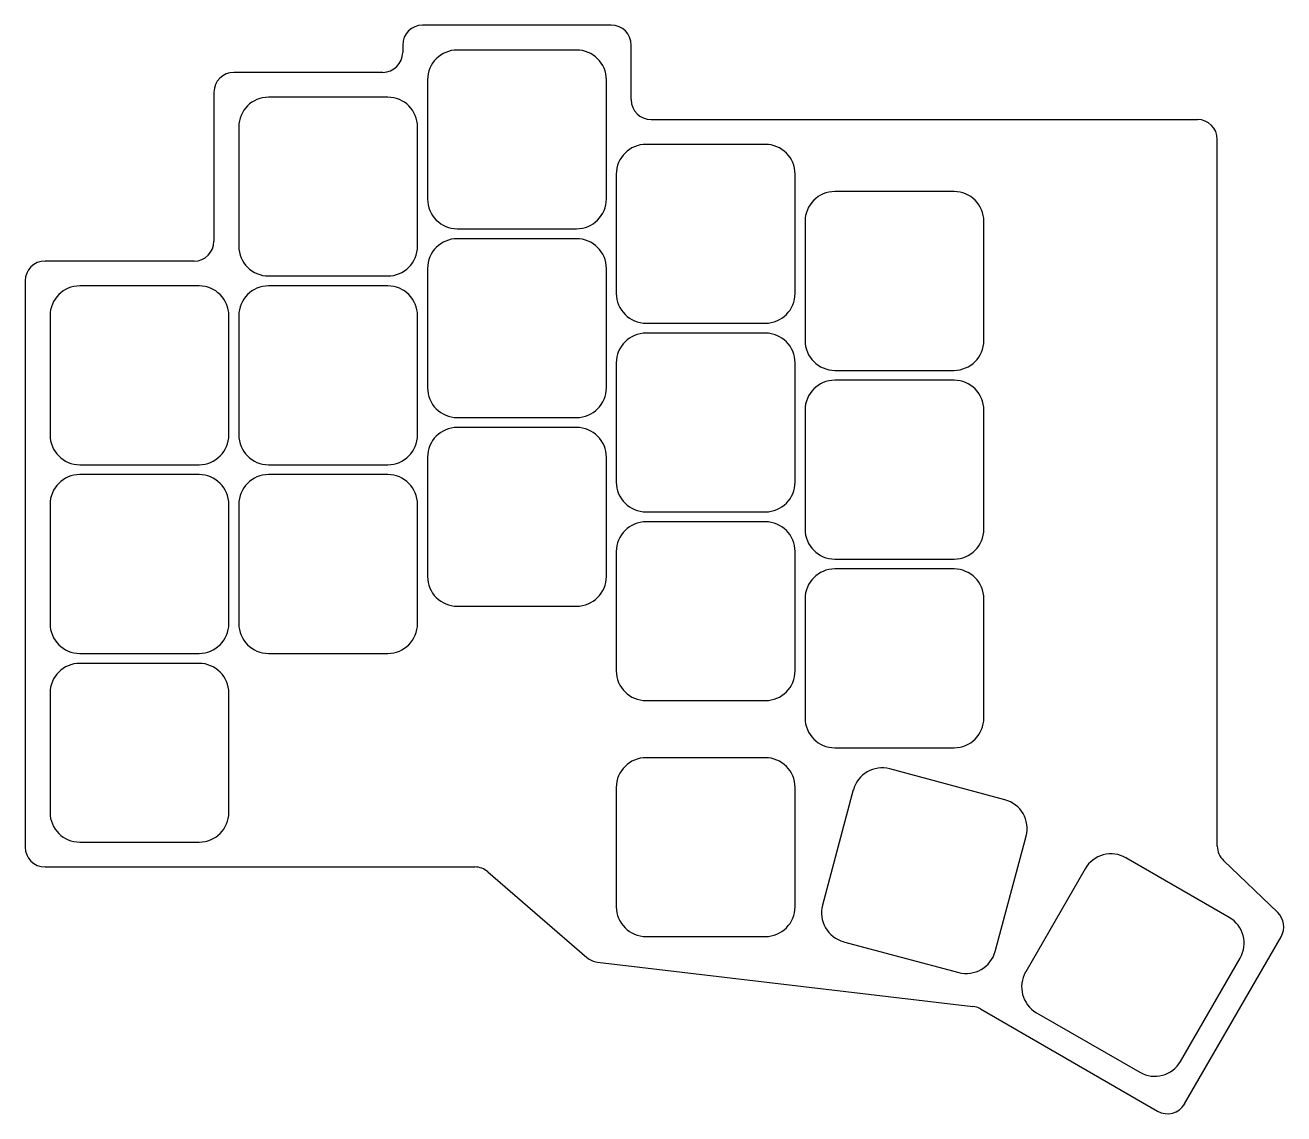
# Model space of a CAD drawing. Header units: millimetres. Extents: x 138 to 265, y -186 to -77.
import ezdxf

# ---------------------------------------------------------------- set-up
doc = ezdxf.new("R2010")
doc.units = ezdxf.units.MM

msp = doc.modelspace()

# ---------------------------------------------------------------- linework, layer by layer
for p, q in [((197.5, -76.75), (178.5, -76.75)), ((176.5, -78.75), (176.5, -79.5)), ((194, -79.25), (182, -79.25)), ((199.5, -84.25), (199.5, -78.75)), ((174.5, -81.5), (159.5, -81.5)), ((179, -82.25), (179, -94.25)), ((197, -94.25), (197, -82.25)), ((157.5, -83.5), (157.5, -98.5)), ((175, -84), (163, -84)), ((160, -87), (160, -99)), ((178, -99), (178, -87)), ((201.5, -86.25), (256.5, -86.25)), ((258.5, -159.4), (258.5, -88.25)), ((213, -88.75), (201, -88.75)), ((198, -91.75), (198, -103.75)), ((216, -103.75), (216, -91.75)), ((232, -93.5), (220, -93.5)), ((182, -97.25), (194, -97.25)), ((217, -96.5), (217, -108.5)), ((235, -108.5), (235, -96.5)), ((194, -98.25), (182, -98.25)), ((155.5, -100.5), (140.5, -100.5)), ((179, -101.25), (179, -113.25)), ((197, -113.25), (197, -101.25)), ((138.5, -102.5), (138.5, -159.5)), ((163, -102), (175, -102)), ((156, -103), (144, -103)), ((175, -103), (163, -103)), ((141, -106), (141, -118)), ((159, -118), (159, -106)), ((160, -106), (160, -118)), ((178, -118), (178, -106)), ((201, -106.75), (213, -106.75)), ((213, -107.75), (201, -107.75)), ((198, -110.75), (198, -122.75)), ((216, -122.75), (216, -110.75)), ((220, -111.5), (232, -111.5)), ((232, -112.5), (220, -112.5)), ((182, -116.25), (194, -116.25)), ((217, -115.5), (217, -127.5)), ((235, -127.5), (235, -115.5)), ((194, -117.25), (182, -117.25)), ((179, -120.25), (179, -132.25)), ((197, -132.25), (197, -120.25)), ((144, -121), (156, -121)), ((163, -121), (175, -121)), ((156, -122), (144, -122)), ((175, -122), (163, -122)), ((141, -125), (141, -137)), ((159, -137), (159, -125)), ((160, -125), (160, -137)), ((178, -137), (178, -125)), ((201, -125.75), (213, -125.75)), ((213, -126.75), (201, -126.75)), ((198, -129.75), (198, -141.75)), ((216, -141.75), (216, -129.75)), ((220, -130.5), (232, -130.5)), ((232, -131.5), (220, -131.5)), ((182, -135.25), (194, -135.25)), ((217, -134.5), (217, -146.5)), ((235, -146.5), (235, -134.5)), ((144, -140), (156, -140)), ((163, -140), (175, -140)), ((156, -141), (144, -141)), ((141, -144), (141, -156)), ((159, -156), (159, -144)), ((201, -144.75), (213, -144.75)), ((213, -150.5), (201, -150.5)), ((220, -149.5), (232, -149.5)), ((237.12, -154.73), (225.53, -151.63)), ((198, -153.5), (198, -165.5)), ((216, -165.5), (216, -153.5)), ((221.86, -153.75), (218.75, -165.34)), ((144, -159), (156, -159)), ((236.14, -170), (239.25, -158.41)), ((259.7, -166.58), (249.3, -160.58)), ((264.58, -166.08), (259.12, -160.84)), ((140.5, -161.5), (183.76, -161.5)), ((185.06, -161.99), (195.04, -170.6)), ((245.21, -161.68), (239.21, -172.07)), ((201, -168.5), (213, -168.5)), ((220.88, -169.02), (232.47, -172.12)), ((255.21, -185.35), (264.93, -168.52)), ((254.79, -181.07), (260.79, -170.68)), ((196.11, -171.07), (233.88, -175.54)), ((234.65, -175.79), (252.48, -186.08)), ((240.3, -176.17), (250.7, -182.17))]:
    msp.add_line(p, q)
for centre, radius, start, end in [((178.5, -78.75), 2, 90, 180), ((197.5, -78.75), 2, 0, 90), ((174.5, -79.5), 2, 270, 0), ((182, -82.25), 3, 90, 180), ((194, -82.25), 3, 0, 90), ((159.5, -83.5), 2, 90, 180), ((163, -87), 3, 90, 180), ((175, -87), 3, 0, 90), ((201.5, -84.25), 2, 180, 270), ((256.5, -88.25), 2, 0, 90), ((201, -91.75), 3, 90, 180), ((213, -91.75), 3, 0, 90), ((220, -96.5), 3, 90, 180), ((232, -96.5), 3, 0, 90), ((182, -94.25), 3, 180, 270), ((194, -94.25), 3, 270, 0), ((155.5, -98.5), 2, 270, 0), ((182, -101.25), 3, 90, 180), ((194, -101.25), 3, 0, 90), ((163, -99), 3, 180, 270), ((175, -99), 3, 270, 0), ((140.5, -102.5), 2, 90, 180), ((144, -106), 3, 90, 180), ((156, -106), 3, 0, 90), ((163, -106), 3, 90, 180), ((175, -106), 3, 0, 90), ((201, -103.75), 3, 180, 270), ((213, -103.75), 3, 270, 0), ((201, -110.75), 3, 90, 180), ((213, -110.75), 3, 0, 90), ((220, -108.5), 3, 180, 270), ((232, -108.5), 3, 270, 0), ((220, -115.5), 3, 90, 180), ((232, -115.5), 3, 0, 90), ((182, -113.25), 3, 180, 270), ((194, -113.25), 3, 270, 0), ((182, -120.25), 3, 90, 180), ((194, -120.25), 3, 0, 90), ((144, -118), 3, 180, 270), ((156, -118), 3, 270, 0), ((163, -118), 3, 180, 270), ((175, -118), 3, 270, 0), ((144, -125), 3, 90, 180), ((156, -125), 3, 0, 90), ((163, -125), 3, 90, 180), ((175, -125), 3, 0, 90), ((201, -122.75), 3, 180, 270), ((213, -122.75), 3, 270, 0), ((201, -129.75), 3, 90, 180), ((213, -129.75), 3, 0, 90), ((220, -127.5), 3, 180, 270), ((232, -127.5), 3, 270, 0), ((220, -134.5), 3, 90, 180), ((232, -134.5), 3, 0, 90), ((182, -132.25), 3, 180, 270), ((194, -132.25), 3, 270, 0), ((144, -137), 3, 180, 270), ((156, -137), 3, 270, 0), ((163, -137), 3, 180, 270), ((175, -137), 3, 270, 0), ((144, -144), 3, 90, 180), ((156, -144), 3, 0, 90), ((201, -141.75), 3, 180, 270), ((213, -141.75), 3, 270, 0), ((220, -146.5), 3, 180, 270), ((232, -146.5), 3, 270, 0), ((201, -153.5), 3, 90, 180), ((213, -153.5), 3, 0, 90), ((224.76, -154.53), 3, 75, 165), ((236.35, -157.63), 3, 345, 75), ((144, -156), 3, 180, 270), ((156, -156), 3, 270, 0), ((140.5, -159.5), 2, 180, 270), ((260.5, -159.4), 2, 180, 226.1907), ((247.8, -163.18), 3, 60, 150), ((183.76, -163.5), 2, 49.1849, 90), ((201, -165.5), 3, 180, 270), ((213, -165.5), 3, 270, 0), ((221.65, -166.12), 3, 165, 255), ((258.2, -169.18), 3, 330, 60), ((263.19, -167.52), 2, 330, 46.1907), ((196.34, -169.09), 2, 229.1849, 263.26), ((233.24, -169.22), 3, 255, 345), ((241.8, -173.57), 3, 150, 240), ((233.65, -177.52), 2, 60, 83.26), ((252.2, -179.57), 3, 240, 330), ((253.48, -184.35), 2, 240, 330)]:
    msp.add_arc(centre, radius, start, end)

doc.saveas('drawing.dxf')
